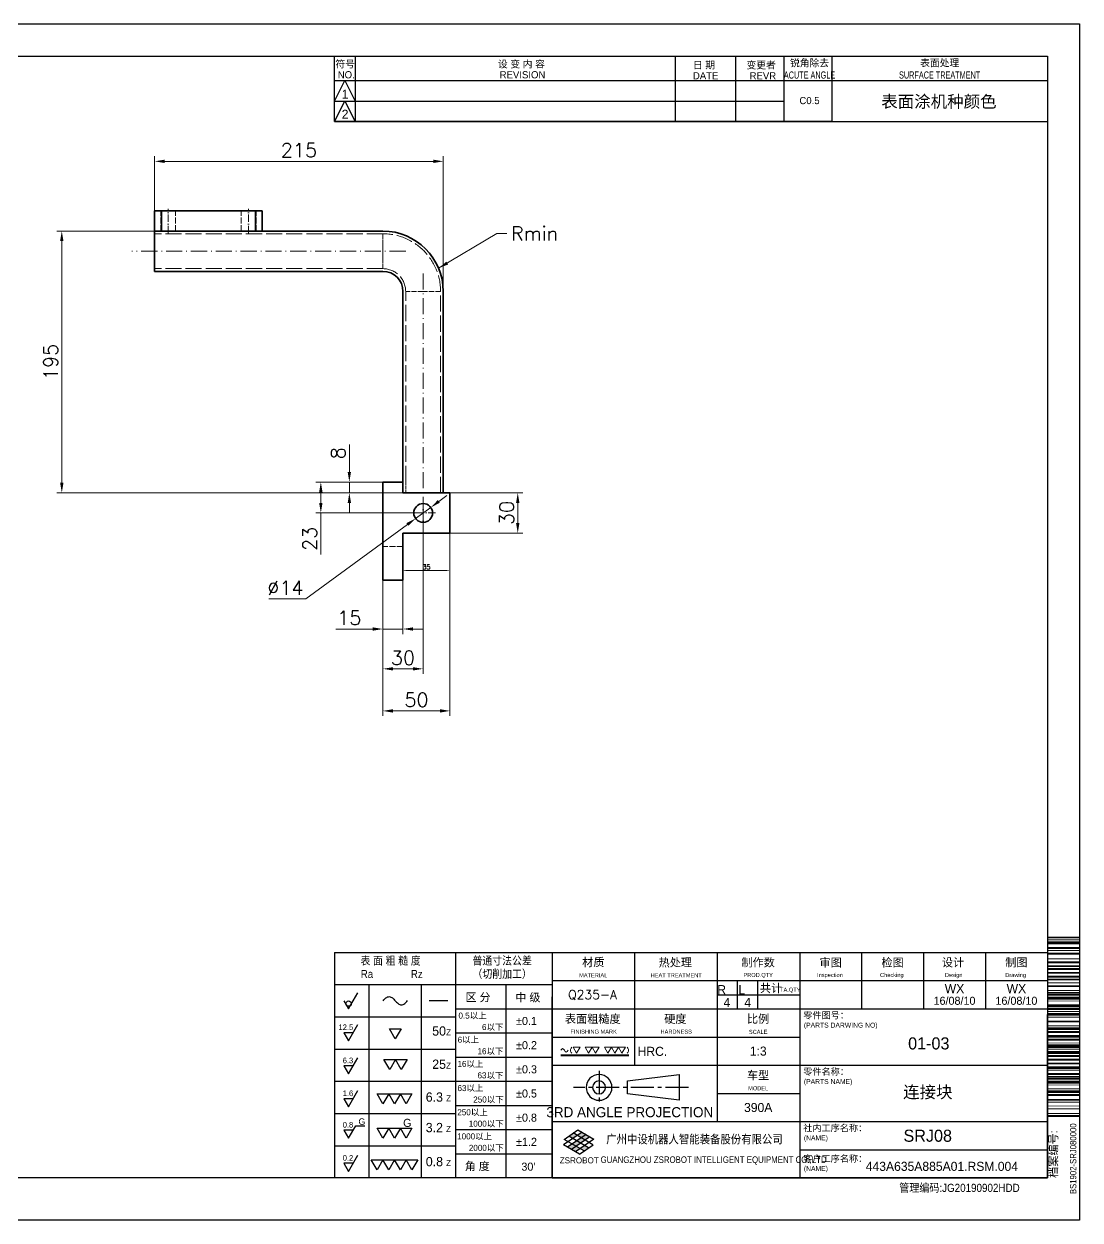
# Model space of a CAD drawing. Extents: x 337 to 133961, y -16604 to 10647.
# Drawn here: x 55642 to 56429, y 3892 to 4783 of the extents above; entities that cross this region are included whole.
import ezdxf
from ezdxf.enums import TextEntityAlignment as Align

# ---------------------------------------------------------------- set-up
doc = ezdxf.new("R2010")
doc.units = 0
for name, pattern in [('CENTER2', [28.575, 19.05, -3.175, 3.175, -3.175]), ('DASHDOT', [18.5, 12, -3, 0.5, -3]), ('DASHED', [15, 12, -3]), ('HIDDEN2', [4.7625, 3.175, -1.5875])]:
    doc.linetypes.add(name, pattern=pattern)
doc.layers.get('0').update_dxf_attribs({"linetype": 'CONTINUOUS'})
doc.layers.get('Defpoints').update_dxf_attribs({"linetype": 'CONTINUOUS'})
for name, color, linetype in [('\\M+1907D\\M+19867', 7, 'CONTINUOUS'), ('A3', 7, 'CONTINUOUS'), ('MARK', 7, 'CONTINUOUS')]:
    doc.layers.add(name, color=color, linetype=linetype)
for name, color, linetype, lineweight in [('DIM', 71, 'CONTINUOUS', 13), ('中心线', 2, 'CENTER2', 13), ('尺寸线', 3, 'CONTINUOUS', 13), ('文字', 3, 'CONTINUOUS', 15), ('虚线', 1, 'HIDDEN2', 13)]:
    doc.layers.add(name, color=color, linetype=linetype, lineweight=lineweight)
doc.styles.add('CH-1', font='FSGB2312.ttf', dxfattribs={"height": 3})
doc.styles.add('MX_NOTE_STANDARD', font='txt.shx', dxfattribs={"bigfont": 'extfont.shx'})
doc.styles.get("Standard").update_dxf_attribs({"font": 'txt.shx', "bigfont": 'bigfont.shx'})
doc.dimstyles.new('副本1', dxfattribs={"dimtxt": 3.5, "dimasz": 2.5, "dimexe": 1.25, "dimexo": 0, "dimgap": 1, "dimtad": 1, "dimdsep": 46, "dimtxsty": 'Standard', "dimcen": 0, "dimclrd": 3, "dimclre": 3, "dimclrt": 1, "dimadec": 1, "dimazin": 2, "dimtfac": 1, "dimtmove": 0, "dimatfit": 3, "dimfxl": 0, "dimtolj": 1, "dimlwd": -1, "dimlwe": -1, "dimarcsym": 0})
doc.dimstyles.new('副本3', dxfattribs={"dimscale": 3, "dimtxt": 3.5, "dimasz": 2.5, "dimexe": 1.25, "dimexo": 0, "dimgap": 1, "dimtad": 1, "dimdsep": 46, "dimtxsty": 'Standard', "dimcen": 0, "dimclrd": 3, "dimclre": 3, "dimclrt": 1, "dimadec": 1, "dimazin": 2, "dimtfac": 1, "dimtmove": 0, "dimatfit": 3, "dimfxl": 0, "dimtolj": 1, "dimlwd": -1, "dimlwe": -1, "dimarcsym": 0})
doc.dimstyles.new('副本3$3', dxfattribs={"dimscale": 3, "dimtxt": 3.5, "dimasz": 2.5, "dimexe": 1.25, "dimexo": 0, "dimgap": 1, "dimtad": 1, "dimtoh": 1, "dimdsep": 46, "dimtxsty": 'Standard', "dimcen": 0, "dimclrd": 3, "dimclre": 3, "dimclrt": 1, "dimadec": 1, "dimazin": 2, "dimtfac": 1, "dimtmove": 0, "dimatfit": 3, "dimfxl": 0, "dimtolj": 1, "dimlwd": -1, "dimlwe": -1, "dimarcsym": 0})

# ---------------------------------------------------------------- blocks, each defined once
blk = doc.blocks.new('FINISH_0123')
at = {"layer": 'DIM'}
for p, q in [((-30.58, -9), (-2.42, -9)), ((-30.58, -9.5), (-2.42, -9.5)), ((-25.49, -5.91), (-22.6, -5.91)), ((-24.05, -8.41), (-25.49, -5.91)), ((-22.6, -5.91), (-24.05, -8.41)), ((-20.49, -5.91), (-17.6, -5.91)), ((-19.05, -8.41), (-20.49, -5.91)), ((-17.6, -5.91), (-19.05, -8.41)), ((-16.16, -8.41), (-17.6, -5.91)), ((-17.6, -5.91), (-14.72, -5.91)), ((-14.72, -5.91), (-16.16, -8.41)), ((-12.49, -5.91), (-9.6, -5.91)), ((-11.05, -8.41), (-12.49, -5.91)), ((-9.6, -5.91), (-11.05, -8.41)), ((-8.16, -8.41), (-9.6, -5.91)), ((-9.6, -5.91), (-6.72, -5.91)), ((-6.72, -5.91), (-8.16, -8.41)), ((-6.72, -5.91), (-3.83, -5.91)), ((-5.27, -8.41), (-6.72, -5.91)), ((-3.83, -5.91), (-5.27, -8.41))]:
    blk.add_line(p, q, dxfattribs=at)
for points in [[(-30.55, -7.16), (-29.8, -6.41), (-29.05, -7.16), (-28.3, -7.91), (-27.55, -7.16)], [(-26.05, -5.91), (-26.55, -7.16), (-26.05, -8.41)], [(-3.05, -5.91), (-2.55, -7.16), (-3.05, -8.41)]]:
    blk.add_spline(points, degree=3, dxfattribs=at)
blk = doc.blocks.new('A$C32AF00EF')
for p, q in [((0, 0), (2.89, 5)), ((-1.44, 2.5), (0, 0))]:
    blk.add_line(p, q)
blk.add_circle((0, 1.67), 0.833)
blk = doc.blocks.new('A$C553B2148')
for p, q in [((1.44, 0), (-1.44, 0)), ((-1.44, 0), (0, -2.5)), ((0, -2.5), (2.89, 2.5))]:
    blk.add_line(p, q)
at = {"style": 'MX_NOTE_STANDARD'}
blk.add_attdef('12.5', text='', height=1.75, dxfattribs=at).set_placement((1.44, 0.28), align=Align.BOTTOM_RIGHT)
blk = doc.blocks.new('A$C1377093C')
for p, q in [((0, 0), (-1.44, 2.5)), ((-1.44, 2.5), (1.44, 2.5)), ((1.44, 2.5), (0, 0))]:
    blk.add_line(p, q)
blk = doc.blocks.new('A$C6D2D6B6B')
for p, q in [((0, 0), (-1.44, 2.5)), ((-1.44, 2.5), (1.44, 2.5)), ((1.44, 2.5), (0, 0)), ((1.44, 2.5), (4.33, 2.5)), ((2.89, 0), (1.44, 2.5)), ((4.33, 2.5), (2.89, 0))]:
    blk.add_line(p, q)
blk = doc.blocks.new('A$C62DD302B')
for p, q in [((-2.89, 0), (-4.33, 2.5)), ((-4.33, 2.5), (-1.44, 2.5)), ((-1.44, 2.5), (-2.89, 0)), ((-1.44, 2.5), (1.44, 2.5)), ((0, 0), (-1.44, 2.5)), ((1.44, 2.5), (0, 0)), ((2.89, 0), (1.44, 2.5)), ((1.44, 2.5), (4.33, 2.5)), ((4.33, 2.5), (2.89, 0))]:
    blk.add_line(p, q)
blk = doc.blocks.new('A$C077E39D2')
for p, q in [((-4.33, -2.5), (-5.77, 0)), ((-5.77, 0), (-2.89, 0)), ((-2.89, 0), (-4.33, -2.5)), ((-2.89, 0), (0, 0)), ((-1.44, -2.5), (-2.89, 0)), ((0, 0), (-1.44, -2.5)), ((1.44, -2.5), (0, 0)), ((0, 0), (2.89, 0)), ((2.89, 0), (1.44, -2.5)), ((4.33, -2.5), (2.89, 0)), ((2.89, 0), (5.77, 0)), ((5.77, 0), (4.33, -2.5))]:
    blk.add_line(p, q)
blk = doc.blocks.new('A$C09D43E00')
for p, q in [((0, 0), (1.78, 3.08)), ((1.78, 3.08), (4.07, 3.08)), ((1.15, 2), (-1.15, 2)), ((-1.15, 2), (0, 0))]:
    blk.add_line(p, q)
at = {"style": 'MX_NOTE_STANDARD'}
blk.add_attdef('12.5', text='', height=1.4, dxfattribs=at).set_placement((1.15, 2.22), align=Align.BOTTOM_RIGHT)
at = {"layer": '\\M+1907D\\M+19867', "color": 0, "style": 'CH-1'}
blk.add_text('G', height=1.6, dxfattribs=at).set_placement((2.47, 3.33))
blk = doc.blocks.new('A$C339E5D7D')
for p, q in [((-2.89, 0), (-4.33, 2.5)), ((-4.33, 2.5), (-1.44, 2.5)), ((-1.44, 2.5), (-2.89, 0)), ((-1.44, 2.5), (1.44, 2.5)), ((0, 0), (-1.44, 2.5)), ((1.44, 2.5), (0, 0)), ((2.89, 0), (1.44, 2.5)), ((1.44, 2.5), (4.33, 2.5)), ((4.33, 2.5), (2.89, 0))]:
    blk.add_line(p, q)
at = {"layer": '\\M+1907D\\M+19867', "color": 0, "style": 'CH-1'}
blk.add_text('G', height=2, dxfattribs=at).set_placement((2.13, 2.81))
blk = doc.blocks.new('A$C34C2392C')
at = {"linetype": 'CENTER2', "ltscale": 0.3}
for p, q in [((-5.53, 4.13), (-5.53, -4.13)), ((16.64, 0), (-11.88, 0))]:
    blk.add_line(p, q, dxfattribs=at)
for p, q in [((1.54, 1.6), (14.34, 3.2)), ((14.34, 3.2), (14.34, -3.2)), ((1.54, -1.6), (1.54, 1.6)), ((14.34, -3.2), (1.54, -1.6))]:
    blk.add_line(p, q)
for radius in [3.2, 1.6]:
    blk.add_arc((-5.53, 0), radius, 0, 359.9894)
blk = doc.blocks.new('A$C48AC1843')
h = blk.add_hatch(color=1)
h.paths.add_polyline_path([(-16.35, -17.65), (-15.35, -18.23), (-14.21, -17.45), (-15.23, -16.83)])
h.paths.add_polyline_path([(-14.21, -17.45), (-13.22, -18.04), (-12.06, -17.24), (-13.05, -16.65)])
h.paths.add_polyline_path([(-13.22, -18.04), (-12.27, -18.61), (-11.11, -17.81), (-12.06, -17.24)])
h.paths.add_polyline_path([(-13.22, -18.04), (-14.36, -18.82), (-13.4, -19.39), (-12.27, -18.61)])
h.paths.add_polyline_path([(-14.36, -18.82), (-15.5, -19.6), (-14.53, -20.16), (-13.4, -19.39)])
h.paths.add_polyline_path([(-14.53, -20.16), (-15.5, -19.6), (-16.63, -20.38), (-15.66, -20.94)])
h.paths.add_polyline_path([(-15.66, -20.94), (-14.66, -21.53), (-13.51, -20.74), (-14.53, -20.16)])
h.paths.add_polyline_path([(-13.51, -20.74), (-12.53, -21.29), (-11.43, -20.54), (-12.4, -19.97)])
for p, q in [((-20.5, 28), (102.5, 28)), ((0, 28), (0, 0)), ((20.5, 28), (20.5, -14)), ((41, 28), (41, -28)), ((56.38, 28), (56.38, 14)), ((71.75, 28), (71.75, 14)), ((87.12, 28), (87.12, 14)), ((-20.5, 21), (102.5, 21)), ((25.5, 21), (25.5, 14)), ((30.5, 21), (30.5, 14)), ((-20.5, 17), (-20.5, -28)), ((-20.5, 17), (-20.5, -28)), ((-20.5, -28), (-20.5, 17)), ((-20.5, 17), (-20.5, -28)), ((-20.5, 17), (-20.5, -28)), ((-20.5, 17), (-20.5, -28)), ((-20.5, 17), (-20.5, -28)), ((-20.5, 17), (-20.5, -28)), ((-20.5, 17), (-20.5, -28)), ((-20.5, -28), (-20.5, 17)), ((-20.5, 17), (-20.5, -28)), ((-20.5, 17), (-20.5, -28)), ((-20.5, 17), (-20.5, -28)), ((-20.5, 17), (-20.5, -28)), ((20.5, 17.5), (41, 17.5)), ((-20.5, 14), (102.5, 14)), ((102.5, -28), (102.5, 12.56)), ((-20.5, 7), (41, 7)), ((-20.5, 0), (102.5, 0)), ((20.5, -7), (41, -7)), ((-20.5, -14), (102.5, -14)), ((-13.05, -16.65), (-17.63, -19.8)), ((-17.49, -18.47), (-14.11, -16.02)), ((-12.06, -17.24), (-16.63, -20.38)), ((-11.43, -20.54), (-16.35, -17.65)), ((-11.11, -17.81), (-15.66, -20.94)), ((-10.34, -19.76), (-15.23, -16.83)), ((-14.11, -16.02), (-10.11, -18.4)), ((-13.7, -22.09), (-17.63, -19.8)), ((-12.53, -21.29), (-17.49, -18.47)), ((-10.11, -18.4), (-14.66, -21.53)), ((-13.7, -22.09), (-10.31, -19.78)), ((41, -21), (102.5, -21)), ((102.5, -28), (-74.5, -28)), ((-20.5, -28), (102.5, -28))]:
    blk.add_line(p, q)
at = {"layer": '\\M+1907D\\M+19867', "color": 0, "linetype": 'Continuous'}
for p, q in [((-74.5, 28), (-74.5, -28)), ((-74.5, 28), (-20.5, 28)), ((-44.5, 28), (-44.5, -28)), ((-20.5, 28), (-20.5, -28)), ((-74.5, 20), (-20.5, 20)), ((-66, 20), (-66, -28)), ((-53, 20), (-53, -28)), ((-32, 20), (-32, -28)), ((-51.04, 16.05), (-46.38, 16.05)), ((-20.5, 17), (-20.5, -28)), ((-20.5, 17), (-20.5, -28)), ((-20.5, 17), (-20.5, -28)), ((-74.5, 12), (-44.5, 12)), ((-44.5, 14), (-20.5, 14)), ((-44.5, 8), (-20.5, 8)), ((-74.5, 4), (-44.5, 4)), ((-44.5, 2), (-20.5, 2)), ((-74.5, -4), (-44.5, -4)), ((-44.5, -4), (-20.5, -4)), ((-44.5, -10), (-20.5, -10)), ((-74.5, -12), (-44.5, -12)), ((-44.5, -16), (-20.5, -16)), ((-74.5, -20), (-44.5, -20)), ((-44.5, -22), (-20.5, -22))]:
    blk.add_line(p, q, dxfattribs=at)
at = {"layer": '\\M+1907D\\M+19867', "color": 0, "linetype": 'Continuous', "start_tangent": (0.606347, 0.7952), "end_tangent": (0.584547, 0.81136)}
blk.add_spline([(-62.45, 16.02), (-61.75, 16.71), (-60.9, 17.03), (-60.14, 16.7), (-59.43, 16), (-58.71, 15.29), (-57.94, 14.97), (-57.09, 15.32), (-56.39, 16.04)], degree=3, dxfattribs=at)
at = {"xscale": 0.8000000000001818, "yscale": 0.8000000000001818, "zscale": 0.8000000000001818}
blk.add_blockref('A$C32AF00EF', (-71.03, 13.97), dxfattribs=at)
ref = blk.add_blockref('A$C553B2148', (-71.03, 8.08), dxfattribs=dict(xscale=0.8000000000001818, yscale=0.8000000000001818, zscale=0.8000000000001818))
ref.add_attrib('12.5', '12.5', dxfattribs={"height": 1.4, "style": 'CH-1'}).set_placement((-69.88, 8.3), align=Align.BOTTOM_RIGHT)
for name, p in [('A$C1377093C', (-59.43, 6.54)), ('A$C6D2D6B6B', (-60.82, -1.06)), ('A$C62DD302B', (-59.61, -9.63)), ('A$C077E39D2', (-59.61, -23.46))]:
    blk.add_blockref(name, p)
ref = blk.add_blockref('A$C553B2148', (-71.03, -0.17), dxfattribs=dict(xscale=0.8000000000001818, yscale=0.8000000000001818, zscale=0.8000000000001818))
ref.add_attrib('12.5', '6.3', dxfattribs={"height": 1.4, "style": 'CH-1'}).set_placement((-69.88, 0.06), align=Align.BOTTOM_RIGHT)
at = {"lineweight": 35}
for name, p in [('A$C34C2392C', (-3.29, -5.51)), ('A$C339E5D7D', (-59.61, -18.13))]:
    blk.add_blockref(name, p, dxfattribs=at)
ref = blk.add_blockref('A$C553B2148', (-71.03, -8.32), dxfattribs=dict(xscale=0.8000000000001818, yscale=0.8000000000001818, zscale=0.8000000000001818))
ref.add_attrib('12.5', '1.6', dxfattribs={"height": 1.4, "style": 'CH-1'}).set_placement((-69.88, -8.09), align=Align.BOTTOM_RIGHT)
ref = blk.add_blockref('A$C09D43E00', (-71.03, -18.13), dxfattribs=at)
ref.add_attrib('12.5', '0.8', dxfattribs={"height": 1.4, "style": 'CH-1'}).set_placement((-69.88, -15.91), align=Align.BOTTOM_RIGHT)
ref = blk.add_blockref('A$C553B2148', (-71.03, -24.36), dxfattribs=dict(xscale=0.8000000000001818, yscale=0.8000000000001818, zscale=0.8000000000001818))
ref.add_attrib('12.5', '0.2', dxfattribs={"height": 1.4, "style": 'CH-1'}).set_placement((-69.88, -24.14), align=Align.BOTTOM_RIGHT)
at = {"style": 'CH-1', "width": 0.9}
for s, p in [('表 面 粗 糙 度', (-60.6, 26.03)), ('普通寸法公差', (-32.89, 26.03)), ('（切削加工）', (-32.89, 22.74)), ('Ra              Rz', (-60.31, 22.63))]:
    blk.add_text(s, height=2, dxfattribs=at).set_placement(p, align=Align.MIDDLE)
at = {"style": 'CH-1'}
blk.add_text('材质', height=2.028, dxfattribs=at).set_placement((-13.03, 24.56))
at = {"lineweight": 35, "style": 'CH-1'}
for s, height, p in [('热处理', 2.028, (10.11, 25.57)), ('HEAT TREATMENT', 1.0138, (10.33, 22.33)), ('表面粗糙度', 2.028, (-10.39, 11.57)), ('硬度', 2.028, (10.11, 11.57)), ('FINISHING MARK', 1.0138, (-10.17, 8.33)), ('HARDNESS', 1.014, (10.33, 8.33)), ('HRC.', 2.25, (4.42, 3.44, -250.08))]:
    blk.add_text(s, height=height, dxfattribs=at).set_placement(p, align=Align.MIDDLE)
at = {"style": 'CH-1'}
for s, height, p in [('制作数', 2.028, (30.67, 25.57)), ('审图', 2.028, (48.69, 25.57)), ('检图', 2.028, (64.06, 25.57)), ('设计 ', 2.028, (79.44, 25.57)), ('制图', 2.028, (94.81, 25.57)), ('MATERIAL', 1.014, (-10.28, 22.33)), ('PROD.QTY', 1.014, (30.68, 22.28)), ('Inspection ', 1.0138, (48.69, 22.28)), ('Checking ', 1.014, (64.06, 22.28)), ('Design ', 1.014, (79.44, 22.28)), ('Drawing ', 1.014, (94.81, 22.28)), ('R', 2.25, (21.62, 18.76)), ('L', 2.25, (26.62, 18.76)), ('共计', 2.028, (33.88, 19.17)), ('TA.QTY', 1.014, (38.65, 18.61)), ('比例', 2.028, (30.67, 11.57)), ('SCALE', 1.014, (30.68, 8.28)), ('车型', 2.028, (30.67, -2.43)), ('MODEL', 1.014, (30.68, -5.72)), ('3RD ANGLE PROJECTION', 2.5, (-1.2, -11.66))]:
    blk.add_text(s, height=height, dxfattribs=at).set_placement(p, align=Align.MIDDLE)
at = {"lineweight": 35, "style": 'CH-1'}
for s, height, p in [('零件图号：', 1.622, (41.87, 11.59)), ('(PARTS DARWING NO)', 1.2169, (42.03, 9.34)), ('零件名称：', 1.622, (41.87, -2.41)), ('(PARTS NAME)', 1.2169, (42.03, -4.66)), ('社内工序名称：', 1.622, (41.87, -16.41)), ('(NAME)', 1.217, (42.03, -18.66)), ('客户工序名称：', 1.622, (41.87, -24)), ('(NAME)', 1.217, (42.03, -26.26))]:
    blk.add_text(s, height=height, dxfattribs=at).set_placement(p)
at = {"color": 1, "style": 'CH-1'}
blk.add_text('ZSROBOT', height=1.5, dxfattribs=at).set_placement((-13.75, -23.62), align=Align.MIDDLE)
at = {"layer": '\\M+1907D\\M+19867', "color": 0, "style": 'CH-1'}
for s, height, p in [('区 分', 2, (-38.88, 16.89)), ('中 级', 2, (-26.5, 16.89)), ('0.5以上', 1.5, (-40.25, 12.35)), ('6以下', 1.5, (-35.24, 9.48)), ('6以上', 1.5, (-41.29, 6.35)), ('16以下', 1.5, (-35.8, 3.48)), ('16以上', 1.5, (-40.77, 0.35)), ('63以下', 1.5, (-35.8, -2.52)), ('63以上', 1.5, (-40.77, -5.65)), ('250以下', 1.5, (-36.3, -8.52)), ('250以上', 1.5, (-40.25, -11.65)), ('1000以下', 1.5, (-36.85, -14.52)), ('1000以上', 1.5, (-39.73, -17.65)), ('2000以下', 1.5, (-36.83, -20.52)), ('角 度', 2, (-39.08, -25.02))]:
    blk.add_text(s, height=height, dxfattribs=at).set_placement(p, align=Align.MIDDLE)
for s, height, p in [('%%P0.1', 2, (-29.44, 9.98)), ('50', 2.3, (-50.26, 7.35)), ('Z', 1.5, (-46.82, 7.38)), ('%%P0.2', 2, (-29.44, 3.98)), ('25', 2.3, (-50.26, -0.9)), ('Z', 1.5, (-46.82, -0.86)), ('%%P0.3', 2, (-29.44, -2.02)), ('6.3', 2.3, (-51.87, -9.05)), ('Z', 1.5, (-46.82, -9.01)), ('%%P0.5', 2, (-29.44, -8.02)), ('3.2', 2.3, (-51.87, -16.63)), ('%%P0.8', 2, (-29.44, -14.02)), ('Z', 1.5, (-46.82, -16.59)), ('%%P1.2', 2, (-29.44, -20.02)), ('0.8', 2.3, (-51.85, -25.09)), ('Z', 1.5, (-46.82, -25.05)), ("30'", 2, (-28.12, -26.19))]:
    blk.add_text(s, height=height, dxfattribs=at).set_placement(p)
at = {"layer": 'MARK', "style": 'CH-1', "width": 0.9}
for s, height, p in [('广州中设机器人智能装备股份有限公司', 2.1, (-7.05, -19.43)), ('GUANGZHOU ZSROBOT INTELLIGENT EQUIPMENT CO.,LTD', 1.62, (-8.44, -24.26))]:
    blk.add_text(s, height=height, dxfattribs=at).set_placement(p)
blk = doc.blocks.new('A$C2CD672AE')
for p, q in [((-218.5, -289), (-218.5, 8)), ((-218.5, 8), (201.5, 8)), ((201.5, 8), (201.5, -289)), ((-193.5, 0), (193.5, 0)), ((-193.5, -278.55), (-193.5, 0)), ((16.5, -16.21), (16.5, 0)), ((21.57, 0), (21.57, -16.21)), ((69.95, 0), (181.5, 0)), ((69.95, 0), (181.5, 0)), ((69.95, 0), (181.5, 0)), ((69.95, 0), (181.5, 0)), ((193.5, 0), (193.5, -278.55)), ((101.05, 0), (101.05, -16.21)), ((101.05, 0), (101.05, -16.21)), ((101.05, 0), (101.05, -16.21)), ((101.05, 0), (101.05, -16.21)), ((101.05, 0), (101.05, -16.21)), ((116.05, 0), (116.05, -16.21)), ((116.05, 0), (116.05, -16.21)), ((116.05, 0), (116.05, -16.21)), ((116.05, 0), (116.05, -16.21)), ((116.05, 0), (116.05, -16.21)), ((128.05, 0), (128.05, -16.21)), ((128.05, 0), (128.05, -16.21)), ((128.05, 0), (128.05, -16.21)), ((128.05, 0), (128.05, -16.21)), ((128.05, 0), (128.05, -16.21)), ((140.05, -16.21), (140.05, 0)), ((16.5, -11.14), (19.04, -6.07)), ((16.5, -6.07), (128.05, -6.07)), ((16.5, -6.07), (128.05, -6.07)), ((16.5, -6.07), (128.05, -6.07)), ((16.5, -6.07), (128.05, -6.07)), ((19.04, -6.07), (21.57, -11.14)), ((128.05, -6.07), (140.05, -6.07)), ((128.05, -6.07), (140.05, -6.07)), ((128.05, -6.07), (140.05, -6.07)), ((128.05, -6.07), (193.5, -6.07)), ((16.5, -16.21), (19.04, -11.14)), ((16.5, -11.14), (128.05, -11.14)), ((16.5, -11.14), (128.05, -11.14)), ((16.5, -11.14), (128.05, -11.14)), ((16.5, -11.14), (128.05, -11.14)), ((19.04, -11.14), (21.57, -16.21)), ((16.5, -16.21), (140.05, -16.21)), ((140.05, -16.21), (16.5, -16.21)), ((16.5, -16.21), (140.05, -16.21)), ((16.5, -16.21), (193.5, -16.21)), ((193.5, -278.55), (-193.5, -278.55)), ((201.5, -289), (-218.5, -289))]:
    blk.add_line(p, q)
at = {"style": 'CH-1'}
for s, p in [('符号', (19.12, -1.91)), ('设 变 内 容', (62.89, -1.91)), ('日 期', (108.22, -2.16)), ('变更者', (122.43, -2.16)), ('锐角除去', (134.43, -1.63)), ('表面处理', (166.75, -1.61)), ('NO.', (19.39, -4.62)), ('REVISION', (63.16, -4.62)), ('DATE', (108.64, -4.87)), ('REVR', (122.85, -4.87)), ('C0.5', (134.43, -11.03))]:
    blk.add_text(s, height=1.775, dxfattribs=at).set_placement(p, align=Align.MIDDLE)
at = {"style": 'CH-1', "width": 0.7}
for s, p in [('ACUTE ANGLE', (134.43, -4.69)), ('SURFACE TREATMENT', (166.75, -4.68))]:
    blk.add_text(s, height=1.7746, dxfattribs=at).set_placement(p, align=Align.MIDDLE)
blk = doc.blocks.new('车型')
at = {"layer": '文字', "color": 1, "linetype": 'Continuous', "style": 'CH-1'}
blk.add_text('390A', height=2.25, dxfattribs=at).set_placement((-10.31, -3.5, -250.08), align=Align.MIDDLE)
blk = doc.blocks.new('工序名称')
at = {"layer": '文字', "color": 1, "linetype": 'Continuous', "style": 'CH-1'}
blk.add_text('443A635A885A01.RSM.004', height=2.25, dxfattribs=at).set_placement((-29.69, -6.35, -250.08), align=Align.MIDDLE)
blk = doc.blocks.new('制图人员')
at = {"layer": '文字', "color": 1, "linetype": 'Continuous', "style": 'CH-1'}
blk.add_text('WX', height=2.25, dxfattribs=at).set_placement((-7.69, -1.99), align=Align.MIDDLE)
blk = doc.blocks.new('制图日期')
at = {"layer": '文字', "color": 1, "linetype": 'Continuous', "style": 'CH-1'}
blk.add_text('16/08/10', height=2, dxfattribs=at).set_placement((-7.69, 2.04), align=Align.MIDDLE)
blk = doc.blocks.new('设计人员')
at = {"layer": '文字', "color": 1, "linetype": 'Continuous', "style": 'CH-1'}
blk.add_text('WX', height=2.25, dxfattribs=at).set_placement((-7.69, -1.99), align=Align.MIDDLE)
blk = doc.blocks.new('设计日期')
at = {"layer": '文字', "color": 1, "linetype": 'Continuous', "style": 'CH-1'}
blk.add_text('16/08/10', height=2, dxfattribs=at).set_placement((-7.69, 2.04), align=Align.MIDDLE)
blk = doc.blocks.new('管理编码')
at = {"color": 1, "style": 'CH-1', "width": 0.9}
blk.add_text('管理编码:JG20190902HDD', height=2.0282, dxfattribs=at).set_placement((-21.83, -2.38), align=Align.MIDDLE)
blk = doc.blocks.new('社内工序名称')
at = {"layer": '文字', "color": 1, "linetype": 'Continuous', "style": 'CH-1'}
blk.add_text('SRJ08', height=3, dxfattribs=at).set_placement((0.64, 0, -250.08), align=Align.MIDDLE)
blk = doc.blocks.new('*U165')
at = {"layer": 'A3', "color": 0, "const_width": 0.296}
for points in [[(2.15, 0), (2.15, 10)], [(2.44, 0), (2.44, 10)], [(3.04, 0), (3.04, 10)], [(4.52, 0), (4.52, 10)], [(5.41, 0), (5.41, 10)], [(6.59, 0), (6.59, 10)], [(7.19, 0), (7.19, 10)], [(7.48, 0), (7.48, 10)], [(8.67, 0), (8.67, 10)], [(8.96, 0), (8.96, 10)], [(9.56, 0), (9.56, 10)], [(9.85, 0), (9.85, 10)], [(10.15, 0), (10.15, 10)], [(10.74, 0), (10.74, 10)], [(11.93, 0), (11.93, 10)], [(12.52, 0), (12.52, 10)], [(12.81, 0), (12.81, 10)], [(13.11, 0), (13.11, 10)], [(13.7, 0), (13.7, 10)], [(14, 0), (14, 10)], [(14.3, 0), (14.3, 10)], [(14.59, 0), (14.59, 10)], [(15.19, 0), (15.19, 10)], [(15.48, 0), (15.48, 10)], [(16.37, 0), (16.37, 10)], [(16.96, 0), (16.96, 10)], [(17.26, 0), (17.26, 10)], [(17.56, 0), (17.56, 10)], [(18.44, 0), (18.44, 10)], [(18.74, 0), (18.74, 10)], [(19.63, 0), (19.63, 10)], [(19.93, 0), (19.93, 10)], [(20.81, 0), (20.81, 10)], [(21.11, 0), (21.11, 10)], [(21.7, 0), (21.7, 10)], [(22, 0), (22, 10)], [(22.3, 0), (22.3, 10)], [(22.89, 0), (22.89, 10)], [(23.48, 0), (23.48, 10)], [(23.78, 0), (23.78, 10)], [(24.07, 0), (24.07, 10)], [(24.37, 0), (24.37, 10)], [(24.96, 0), (24.96, 10)], [(25.85, 0), (25.85, 10)], [(26.15, 0), (26.15, 10)], [(26.74, 0), (26.74, 10)], [(27.04, 0), (27.04, 10)], [(27.33, 0), (27.33, 10)], [(28.22, 0), (28.22, 10)], [(28.52, 0), (28.52, 10)], [(29.11, 0), (29.11, 10)], [(29.41, 0), (29.41, 10)], [(29.7, 0), (29.7, 10)], [(30.3, 0), (30.3, 10)], [(31.48, 0), (31.48, 10)], [(31.78, 0), (31.78, 10)], [(32.96, 0), (32.96, 10)], [(33.56, 0), (33.56, 10)], [(33.85, 0), (33.85, 10)], [(34.15, 0), (34.15, 10)], [(34.74, 0), (34.74, 10)], [(35.33, 0), (35.33, 10)], [(35.63, 0), (35.63, 10)], [(36.22, 0), (36.22, 10)], [(36.52, 0), (36.52, 10)], [(36.81, 0), (36.81, 10)], [(38, 0), (38, 10)], [(38.59, 0), (38.59, 10)], [(38.89, 0), (38.89, 10)], [(39.19, 0), (39.19, 10)], [(39.78, 0), (39.78, 10)], [(40.07, 0), (40.07, 10)], [(40.37, 0), (40.37, 10)], [(40.67, 0), (40.67, 10)], [(41.26, 0), (41.26, 10)], [(42.44, 0), (42.44, 10)], [(42.74, 0), (42.74, 10)], [(43.63, 0), (43.63, 10)], [(44.52, 0), (44.52, 10)], [(44.81, 0), (44.81, 10)], [(45.41, 0), (45.41, 10)], [(45.7, 0), (45.7, 10)], [(46.59, 0), (46.59, 10)], [(46.89, 0), (46.89, 10)], [(47.78, 0), (47.78, 10)], [(48.07, 0), (48.07, 10)], [(48.67, 0), (48.67, 10)], [(48.96, 0), (48.96, 10)], [(49.85, 0), (49.85, 10)], [(50.15, 0), (50.15, 10)], [(51.04, 0), (51.04, 10)], [(52.52, 0), (52.52, 10)], [(52.81, 0), (52.81, 10)], [(53.7, 0), (53.7, 10)], [(54.3, 0), (54.3, 10)], [(54.59, 0), (54.59, 10)], [(55.78, 0), (55.78, 10)], [(56.07, 0), (56.07, 10)], [(56.37, 0), (56.37, 10)], [(56.96, 0), (56.96, 10)], [(57.56, 0), (57.56, 10)], [(57.85, 0), (57.85, 10)]]:
    blk.add_lwpolyline(points, dxfattribs=at)
at = {"layer": 'A3', "color": 0, "style": 'CH-1', "width": 0.9}
blk.add_text('BS1902-SRJ080000', height=2, dxfattribs=at).set_placement((0, 2), align=Align.MIDDLE_RIGHT)
blk = doc.blocks.new('*D180')
at = {"layer": 'Defpoints', "color": 0, "transparency": 16777216}
for p in [(55959.61, 4403.21), (55909.61, 4368.21), (55959.61, 4270.78)]:
    blk.add_point(p, dxfattribs=at)
at = {"layer": 'DIM', "color": 3, "transparency": 16777216}
for p, q in [((55959.61, 4403.21), (55959.61, 4267.03)), ((55909.61, 4368.21), (55909.61, 4267.03)), ((55917.11, 4270.78), (55952.11, 4270.78))]:
    blk.add_line(p, q, dxfattribs=at)
for points in [[(55917.11, 4272.03), (55917.11, 4269.53), (55909.61, 4270.78)], [(55952.11, 4272.03), (55952.11, 4269.53), (55959.61, 4270.78)]]:
    blk.add_solid(points, dxfattribs=at)
at = {"layer": 'DIM', "color": 1, "transparency": 16777216, "insert": (55934.61, 4279.03), "char_height": 10.5, "attachment_point": 5}
blk.add_mtext('\\A1;50', dxfattribs=at)
blk = doc.blocks.new('*D181')
at = {"layer": 'Defpoints', "color": 0, "transparency": 16777216}
for p in [(55909.61, 4368.21), (55924.61, 4368.21), (55909.61, 4331.77)]:
    blk.add_point(p, dxfattribs=at)
at = {"layer": 'DIM', "color": 3, "transparency": 16777216}
for p, q in [((55909.61, 4368.21), (55909.61, 4328.02)), ((55924.61, 4368.21), (55924.61, 4328.02)), ((55902.11, 4331.77), (55874.61, 4331.77)), ((55924.61, 4331.77), (55909.61, 4331.77)), ((55932.11, 4331.77), (55939.61, 4331.77))]:
    blk.add_line(p, q, dxfattribs=at)
for points in [[(55902.11, 4333.02), (55902.11, 4330.52), (55909.61, 4331.77)], [(55932.11, 4333.02), (55932.11, 4330.52), (55924.61, 4331.77)]]:
    blk.add_solid(points, dxfattribs=at)
at = {"layer": 'DIM', "color": 1, "transparency": 16777216, "insert": (55884.61, 4340.02), "char_height": 10.5, "attachment_point": 5}
blk.add_mtext('\\A1;15', dxfattribs=at)
blk = doc.blocks.new('*D182')
at = {"layer": 'Defpoints', "color": 0, "transparency": 16777216}
for p in [(55959.61, 4433.21), (56010.1, 4433.21), (55959.61, 4403.21)]:
    blk.add_point(p, dxfattribs=at)
at = {"layer": 'DIM', "color": 3, "transparency": 16777216}
for p, q in [((55959.61, 4433.21), (56013.85, 4433.21)), ((56010.1, 4410.71), (56010.1, 4425.71)), ((55959.61, 4403.21), (56013.85, 4403.21))]:
    blk.add_line(p, q, dxfattribs=at)
for points in [[(56008.85, 4425.71), (56011.35, 4425.71), (56010.1, 4433.21)], [(56008.85, 4410.71), (56011.35, 4410.71), (56010.1, 4403.21)]]:
    blk.add_solid(points, dxfattribs=at)
at = {"layer": 'DIM', "color": 1, "transparency": 16777216, "insert": (56001.85, 4418.21), "char_height": 10.5, "attachment_point": 5, "rotation": 90}
blk.add_mtext('\\A1;30', dxfattribs=at)
blk = doc.blocks.new('*D183')
at = {"layer": 'Defpoints', "color": 0, "transparency": 16777216}
for p in [(55884.64, 4441.21), (55924.61, 4441.21), (55924.61, 4433.21)]:
    blk.add_point(p, dxfattribs=at)
at = {"layer": 'DIM', "color": 3, "transparency": 16777216}
for p, q in [((55884.64, 4448.71), (55884.64, 4469.21)), ((55924.61, 4441.21), (55880.89, 4441.21)), ((55884.64, 4433.21), (55884.64, 4441.21)), ((55924.61, 4433.21), (55880.89, 4433.21)), ((55884.64, 4425.71), (55884.64, 4418.21))]:
    blk.add_line(p, q, dxfattribs=at)
for points in [[(55883.39, 4448.71), (55885.89, 4448.71), (55884.64, 4441.21)], [(55883.39, 4425.71), (55885.89, 4425.71), (55884.64, 4433.21)]]:
    blk.add_solid(points, dxfattribs=at)
at = {"layer": 'DIM', "color": 1, "transparency": 16777216, "insert": (55876.39, 4462.71), "char_height": 10.5, "attachment_point": 5, "rotation": 90}
blk.add_mtext('\\A1;8', dxfattribs=at)
blk = doc.blocks.new('*D184')
at = {"layer": 'Defpoints', "color": 0, "transparency": 16777216}
for p in [(55909.61, 4441.21), (55863.41, 4418.21), (55939.61, 4418.21)]:
    blk.add_point(p, dxfattribs=at)
at = {"layer": 'DIM', "color": 3, "transparency": 16777216}
for p, q in [((55909.61, 4441.21), (55859.66, 4441.21)), ((55863.41, 4433.71), (55863.41, 4425.71)), ((55939.61, 4418.21), (55859.66, 4418.21)), ((55863.41, 4418.21), (55863.41, 4387.21))]:
    blk.add_line(p, q, dxfattribs=at)
for points in [[(55862.16, 4433.71), (55864.66, 4433.71), (55863.41, 4441.21)], [(55862.16, 4425.71), (55864.66, 4425.71), (55863.41, 4418.21)]]:
    blk.add_solid(points, dxfattribs=at)
at = {"layer": 'DIM', "color": 1, "transparency": 16777216, "insert": (55855.16, 4398.96), "char_height": 10.5, "attachment_point": 5, "rotation": 90}
blk.add_mtext('\\A1;23', dxfattribs=at)
blk = doc.blocks.new('*D185')
at = {"layer": 'Defpoints', "color": 0, "transparency": 16777216}
for p in [(55939.61, 4418.21), (55909.61, 4368.21), (55939.61, 4302.12)]:
    blk.add_point(p, dxfattribs=at)
at = {"layer": 'DIM', "color": 3, "transparency": 16777216}
for p, q in [((55939.61, 4418.21), (55939.61, 4298.37)), ((55909.61, 4368.21), (55909.61, 4298.37)), ((55917.11, 4302.12), (55932.11, 4302.12))]:
    blk.add_line(p, q, dxfattribs=at)
for points in [[(55917.11, 4303.37), (55917.11, 4300.87), (55909.61, 4302.12)], [(55932.11, 4303.37), (55932.11, 4300.87), (55939.61, 4302.12)]]:
    blk.add_solid(points, dxfattribs=at)
at = {"layer": 'DIM', "color": 1, "transparency": 16777216, "insert": (55924.61, 4310.37), "char_height": 10.5, "attachment_point": 5}
blk.add_mtext('\\A1;30', dxfattribs=at)
blk = doc.blocks.new('*D186')
at = {"layer": 'Defpoints', "color": 0, "transparency": 16777216}
for p in [(55945.26, 4422.35), (55933.97, 4414.07)]:
    blk.add_point(p, dxfattribs=at)
at = {"layer": 'DIM', "color": 3, "transparency": 16777216}
for p, q in [((55951.3, 4426.79), (55957.35, 4431.22)), ((55945.26, 4422.35), (55933.97, 4414.07)), ((55852.27, 4354.14), (55927.92, 4409.63)), ((55824.77, 4354.14), (55852.27, 4354.14))]:
    blk.add_line(p, q, dxfattribs=at)
for points in [[(55950.56, 4427.79), (55952.04, 4425.78), (55945.26, 4422.35)], [(55927.18, 4410.64), (55928.66, 4408.62), (55933.97, 4414.07)]]:
    blk.add_solid(points, dxfattribs=at)
at = {"layer": 'DIM', "color": 1, "transparency": 16777216, "insert": (55837.02, 4362.39), "char_height": 10.5, "attachment_point": 5}
blk.add_mtext('\\A1;∅14', dxfattribs=at)
blk = doc.blocks.new('*D187')
at = {"layer": 'Defpoints', "color": 0, "transparency": 16777216}
for p in [(55670.42, 4628.21), (55739.61, 4628.21), (55924.61, 4433.21)]:
    blk.add_point(p, dxfattribs=at)
at = {"layer": 'DIM', "color": 3, "transparency": 16777216}
for p, q in [((55739.61, 4628.21), (55666.67, 4628.21)), ((55670.42, 4440.71), (55670.42, 4620.71)), ((55924.61, 4433.21), (55666.67, 4433.21))]:
    blk.add_line(p, q, dxfattribs=at)
for points in [[(55669.17, 4620.71), (55671.67, 4620.71), (55670.42, 4628.21)], [(55669.17, 4440.71), (55671.67, 4440.71), (55670.42, 4433.21)]]:
    blk.add_solid(points, dxfattribs=at)
at = {"layer": 'DIM', "color": 1, "transparency": 16777216, "insert": (55662.17, 4530.71), "char_height": 10.5, "attachment_point": 5, "rotation": 90}
blk.add_mtext('\\A1;195', dxfattribs=at)
blk = doc.blocks.new('*D188')
at = {"layer": 'Defpoints', "color": 0, "transparency": 16777216}
for p in [(55739.61, 4680.14), (55739.61, 4628.21), (55954.61, 4583.21)]:
    blk.add_point(p, dxfattribs=at)
at = {"layer": 'DIM', "color": 3, "transparency": 16777216}
for p, q in [((55739.61, 4628.21), (55739.61, 4683.89)), ((55947.11, 4680.14), (55747.11, 4680.14)), ((55954.61, 4583.21), (55954.61, 4683.89))]:
    blk.add_line(p, q, dxfattribs=at)
for points in [[(55747.11, 4681.39), (55747.11, 4678.89), (55739.61, 4680.14)], [(55947.11, 4681.39), (55947.11, 4678.89), (55954.61, 4680.14)]]:
    blk.add_solid(points, dxfattribs=at)
at = {"layer": 'DIM', "color": 1, "transparency": 16777216, "insert": (55847.11, 4688.39), "char_height": 10.5, "attachment_point": 5}
blk.add_mtext('\\A1;215', dxfattribs=at)
blk = doc.blocks.new('*D467')
at = {"layer": 'Defpoints', "color": 0, "transparency": 16777216}
for p in [(55924.61, 4403.21), (55959.61, 4403.21), (55959.61, 4375.26)]:
    blk.add_point(p, dxfattribs=at)
at = {"layer": 'DIM', "color": 3, "transparency": 16777216}
for p, q in [((55924.61, 4403.21), (55924.61, 4374.01)), ((55959.61, 4403.21), (55959.61, 4374.01)), ((55927.11, 4375.26), (55957.11, 4375.26))]:
    blk.add_line(p, q, dxfattribs=at)
for points in [[(55927.11, 4375.68), (55927.11, 4374.85), (55924.61, 4375.26)], [(55957.11, 4375.68), (55957.11, 4374.85), (55959.61, 4375.26)]]:
    blk.add_solid(points, dxfattribs=at)
at = {"layer": 'DIM', "color": 1, "transparency": 16777216, "insert": (55942.11, 4378.01), "char_height": 3.5, "attachment_point": 5}
blk.add_mtext('\\A1;35', dxfattribs=at)

msp = doc.modelspace()

# ---------------------------------------------------------------- linework, layer by layer
at = {"color": 7, "lineweight": 35, "ltscale": 0.125}
for p, q in [((55744.611, 4643.209), (55739.611, 4643.209)), ((55814.611, 4643.209), (55819.611, 4643.209)), ((55744.611, 4628.209), (55739.611, 4628.209)), ((55814.611, 4628.209), (55819.611, 4628.209))]:
    msp.add_line(p, q, dxfattribs=at)
at = {"color": 7, "lineweight": 35, "ltscale": 0.375}
for p, q in [((55739.611, 4628.209), (55739.611, 4643.209)), ((55744.611, 4628.209), (55744.611, 4643.209)), ((55814.611, 4628.209), (55814.611, 4643.209)), ((55819.611, 4628.209), (55819.611, 4643.209)), ((55924.611, 4441.209), (55909.611, 4441.209)), ((55909.611, 4368.209), (55924.611, 4368.209))]:
    msp.add_line(p, q, dxfattribs=at)
at = {"color": 7, "lineweight": 35}
for p, q in [((55814.611, 4643.209), (55744.611, 4643.209)), ((55819.611, 4628.209), (55739.611, 4628.209)), ((55739.611, 4628.209), (55739.611, 4598.209)), ((55814.611, 4628.209), (55744.611, 4628.209)), ((55909.611, 4628.209), (55819.611, 4628.209)), ((55909.611, 4598.209), (55739.611, 4598.209)), ((55924.611, 4441.209), (55924.611, 4583.209)), ((55954.611, 4433.209), (55954.611, 4583.209)), ((55909.611, 4441.209), (55909.611, 4368.209)), ((55959.611, 4433.209), (55924.611, 4433.209)), ((55959.611, 4433.209), (55959.611, 4403.209)), ((55924.611, 4403.209), (55924.611, 4368.209)), ((55959.611, 4403.209), (55924.611, 4403.209))]:
    msp.add_line(p, q, dxfattribs=at)
at = {"color": 7, "lineweight": 35, "ltscale": 0.2}
msp.add_line((55924.611, 4433.209), (55924.611, 4441.209), dxfattribs=at)
at = {"color": 7, "lineweight": 35}
msp.add_circle((55939.611, 4418.209), 7, dxfattribs=at)
for radius in [45, 15]:
    msp.add_arc((55909.611, 4583.209), radius, 360, 90, dxfattribs=at)
at = {"layer": 'A3'}
msp.add_lwpolyline([(55168.659, 4782.503), (56428.659, 4782.503), (56428.659, 3891.503), (55168.659, 3891.503)], close=True, dxfattribs=at)
at = {"layer": '中心线', "linetype": 'DASHDOT', "lineweight": 13, "ltscale": 0.45}
for p, q in [((55749.611, 4626.709), (55749.611, 4644.709)), ((55809.611, 4626.709), (55809.611, 4644.709))]:
    msp.add_line(p, q, dxfattribs=at)
at = {"layer": '中心线', "linetype": 'DASHDOT', "lineweight": 13}
for p, q in [((55926.611, 4613.209), (55722.61, 4613.209)), ((55939.611, 4418.209), (55939.611, 4598.209))]:
    msp.add_line(p, q, dxfattribs=at)
at = {"layer": '中心线', "linetype": 'DASHDOT', "lineweight": 13, "ltscale": 0.455}
for p, q in [((55939.611, 4427.309), (55939.611, 4409.109)), ((55948.711, 4418.209), (55930.511, 4418.209))]:
    msp.add_line(p, q, dxfattribs=at)
at = {"layer": '虚线', "linetype": 'DASHED', "lineweight": 13, "ltscale": 0.375}
for p, q in [((55744.111, 4628.209), (55744.111, 4643.209)), ((55744.111, 4628.209), (55744.111, 4643.209)), ((55744.611, 4628.209), (55744.611, 4643.209)), ((55755.111, 4628.209), (55755.111, 4643.209)), ((55755.111, 4628.209), (55755.111, 4643.209)), ((55804.111, 4628.209), (55804.111, 4643.209)), ((55804.111, 4628.209), (55804.111, 4643.209)), ((55814.611, 4628.209), (55814.611, 4643.209)), ((55815.111, 4628.209), (55815.111, 4643.209)), ((55815.111, 4628.209), (55815.111, 4643.209)), ((55924.611, 4393.209), (55909.611, 4393.209))]:
    msp.add_line(p, q, dxfattribs=at)
at = {"layer": '虚线', "linetype": 'DASHED', "lineweight": 13}
for p, q in [((55819.611, 4626.209), (55739.611, 4626.209)), ((55909.611, 4626.209), (55819.611, 4626.209)), ((55909.611, 4600.209), (55739.611, 4600.209)), ((55926.611, 4441.209), (55926.611, 4583.209)), ((55952.611, 4433.209), (55952.611, 4583.209)), ((55954.611, 4433.209), (55924.611, 4433.209))]:
    msp.add_line(p, q, dxfattribs=at)
at = {"layer": '虚线', "linetype": 'DASHED', "lineweight": 13, "ltscale": 0.325}
for p, q in [((55909.611, 4626.209), (55909.611, 4613.209)), ((55909.611, 4613.209), (55909.611, 4626.209)), ((55909.611, 4613.209), (55909.611, 4600.209)), ((55909.611, 4600.209), (55909.611, 4613.209)), ((55939.611, 4583.209), (55926.611, 4583.209)), ((55939.611, 4583.209), (55926.611, 4583.209)), ((55952.611, 4583.209), (55939.611, 4583.209)), ((55952.611, 4583.209), (55939.611, 4583.209))]:
    msp.add_line(p, q, dxfattribs=at)
at = {"layer": '虚线', "linetype": 'DASHED', "lineweight": 13, "ltscale": 0.2}
for p, q in [((55924.611, 4433.209), (55924.611, 4441.209)), ((55926.611, 4433.209), (55926.611, 4441.209))]:
    msp.add_line(p, q, dxfattribs=at)
at = {"layer": '虚线', "linetype": 'DASHED', "lineweight": 13}
for radius in [43, 17]:
    msp.add_arc((55909.611, 4583.209), radius, 0, 90, dxfattribs=at)

# ---------------------------------------------------------------- block references
at = {"xscale": 3, "yscale": 3, "zscale": 3}
for name, p in [('A$C2CD672AE', (55824.159, 4758.503)), ('设计人员', (56358.534, 4069.861)), ('制图人员', (56404.659, 4069.861)), ('设计日期', (56358.534, 4048.861)), ('制图日期', (56404.659, 4048.861)), ('车型', (56220.159, 3985.861)), ('工序名称', (56415.146, 3950.58)), ('管理编码', (56404.659, 3922.861))]:
    msp.add_blockref(name, p, dxfattribs=at)
at = {"lineweight": 35, "xscale": 3, "yscale": 3, "zscale": 3}
msp.add_blockref('A$C48AC1843', (56097.159, 4006.861), dxfattribs=at)
at = {"layer": 'A3', "xscale": 2.399999999999864, "yscale": 2.399999999999864, "zscale": 2.399999999999864, "rotation": 90}
msp.add_blockref('*U165', (56428.659, 3963.503), dxfattribs=at)
at = {"layer": 'DIM', "xscale": 1.800000000001091, "yscale": 1.800000000001091, "zscale": 1.800000000001091}
msp.add_blockref('FINISH_0123', (56097.159, 4030.864), dxfattribs=at)
at = {"layer": '尺寸线', "xscale": 3, "yscale": 3, "zscale": 3}
msp.add_blockref('社内工序名称', (56313.605, 3954.341), dxfattribs=at)

# ---------------------------------------------------------------- texts
at = {"insert": (56406.099, 3922.941), "char_height": 6.0845, "width": 130.172, "attachment_point": 1, "rotation": 90, "style": 'CH-1'}
msp.add_mtext('档案编号:', dxfattribs=at)
at = {"layer": 'DIM', "color": 1, "insert": (56005.016, 4631.561), "char_height": 10.5, "width": 626.0377, "attachment_point": 1}
msp.add_mtext('\\A1;R{\\Ftxt,bigfont|c134;min}', dxfattribs=at)
at = {"layer": '文字', "color": 1, "linetype": 'Continuous', "style": 'CH-1'}
for s, height, p in [('1', 6.75, (55881.469, 4730.124, -750.242)), ('表面涂机种颜色', 9, (56323.853, 4724.902, -750.242)), ('2', 6.75, (55881.469, 4715.293, -750.242)), ('4', 6.75, (56165.934, 4053.65, -750.242)), ('4', 6.75, (56181.388, 4053.65, -750.242)), ('01-03', 9, (56316.313, 4023.115, -750.242)), ('1:3', 6.75, (56189.241, 4017.37, -750.242)), ('连接块', 9, (56315.583, 3987.025, -750.242))]:
    msp.add_text(s, height=height, dxfattribs=at).set_placement(p, align=Align.MIDDLE)
at = {"layer": '文字', "color": 1, "linetype": 'Continuous'}
msp.add_text('Q235-A', height=6.75, dxfattribs=at).set_placement((56065.853, 4059.133, -750.242), align=Align.MIDDLE)

# ---------------------------------------------------------------- dimensions: what is measured, and where the dimension line sits
at = {"layer": 'DIM'}
for base, p1, p2, picture, middle in [((55739.611, 4680.141), (55954.611, 4583.209), (55739.611, 4628.209), '*D188', (55847.111, 4688.391)), ((55939.611, 4302.122), (55909.611, 4368.209), (55939.611, 4418.209), '*D185', (55924.611, 4310.372)), ((55959.611, 4270.779), (55909.611, 4368.209), (55959.611, 4403.209), '*D180', (55934.611, 4279.029)), ((55909.611, 4331.769), (55924.611, 4368.209), (55909.611, 4368.209), '*D181', (55884.611, 4340.019))]:
    dim = msp.add_linear_dim(base=base, p1=p1, p2=p2, dimstyle='副本3', dxfattribs=at)
    dim.commit()
    dim.dimension.update_dxf_attribs({"geometry": picture, "text_midpoint": middle})
for base, p1, p2, picture, middle in [((55670.422, 4628.209), (55924.611, 4433.209), (55739.611, 4628.209), '*D187', (55662.172, 4530.709)), ((55884.636, 4441.209), (55924.611, 4433.209), (55924.611, 4441.209), '*D183', (55876.386, 4462.709)), ((55863.411, 4418.209), (55909.611, 4441.209), (55939.611, 4418.209), '*D184', (55855.161, 4398.959)), ((56010.098, 4433.209), (55959.611, 4403.209), (55959.611, 4433.209), '*D182', (56001.848, 4418.209))]:
    dim = msp.add_linear_dim(base=base, p1=p1, p2=p2, angle=90, dimstyle='副本3', dxfattribs=at)
    dim.commit()
    dim.dimension.update_dxf_attribs({"geometry": picture, "text_midpoint": middle})
dim = msp.add_diameter_dim_2p(p1=(55945.255, 4422.349), p2=(55933.967, 4414.069), dimstyle='副本3$3', dxfattribs=at)
dim.commit()
dim.dimension.update_dxf_attribs({"geometry": '*D186', "text_midpoint": (55837.02, 4354.139), "dimtype": 163})
at = {"layer": 'DIM', "color": 1}
dim = msp.add_linear_dim(base=(55959.611, 4375.265), p1=(55924.611, 4403.209), p2=(55959.611, 4403.209), dimstyle='副本1', dxfattribs=at)
dim.commit()
dim.dimension.update_dxf_attribs({"geometry": '*D467', "text_midpoint": (55942.111, 4378.015)})

# ---------------------------------------------------------------- leaders
at = {"layer": 'DIM', "annotation_type": 0, "has_hookline": 1, "hookline_direction": 0, "text_width": 31.5}
msp.add_leader([(55951.137, 4600.546), (55994.516, 4626.311), (56002.016, 4626.311)], dimstyle='副本3', override={"dimgap": 1, "dimtad": 0}, dxfattribs=at)

doc.saveas('drawing.dxf')
